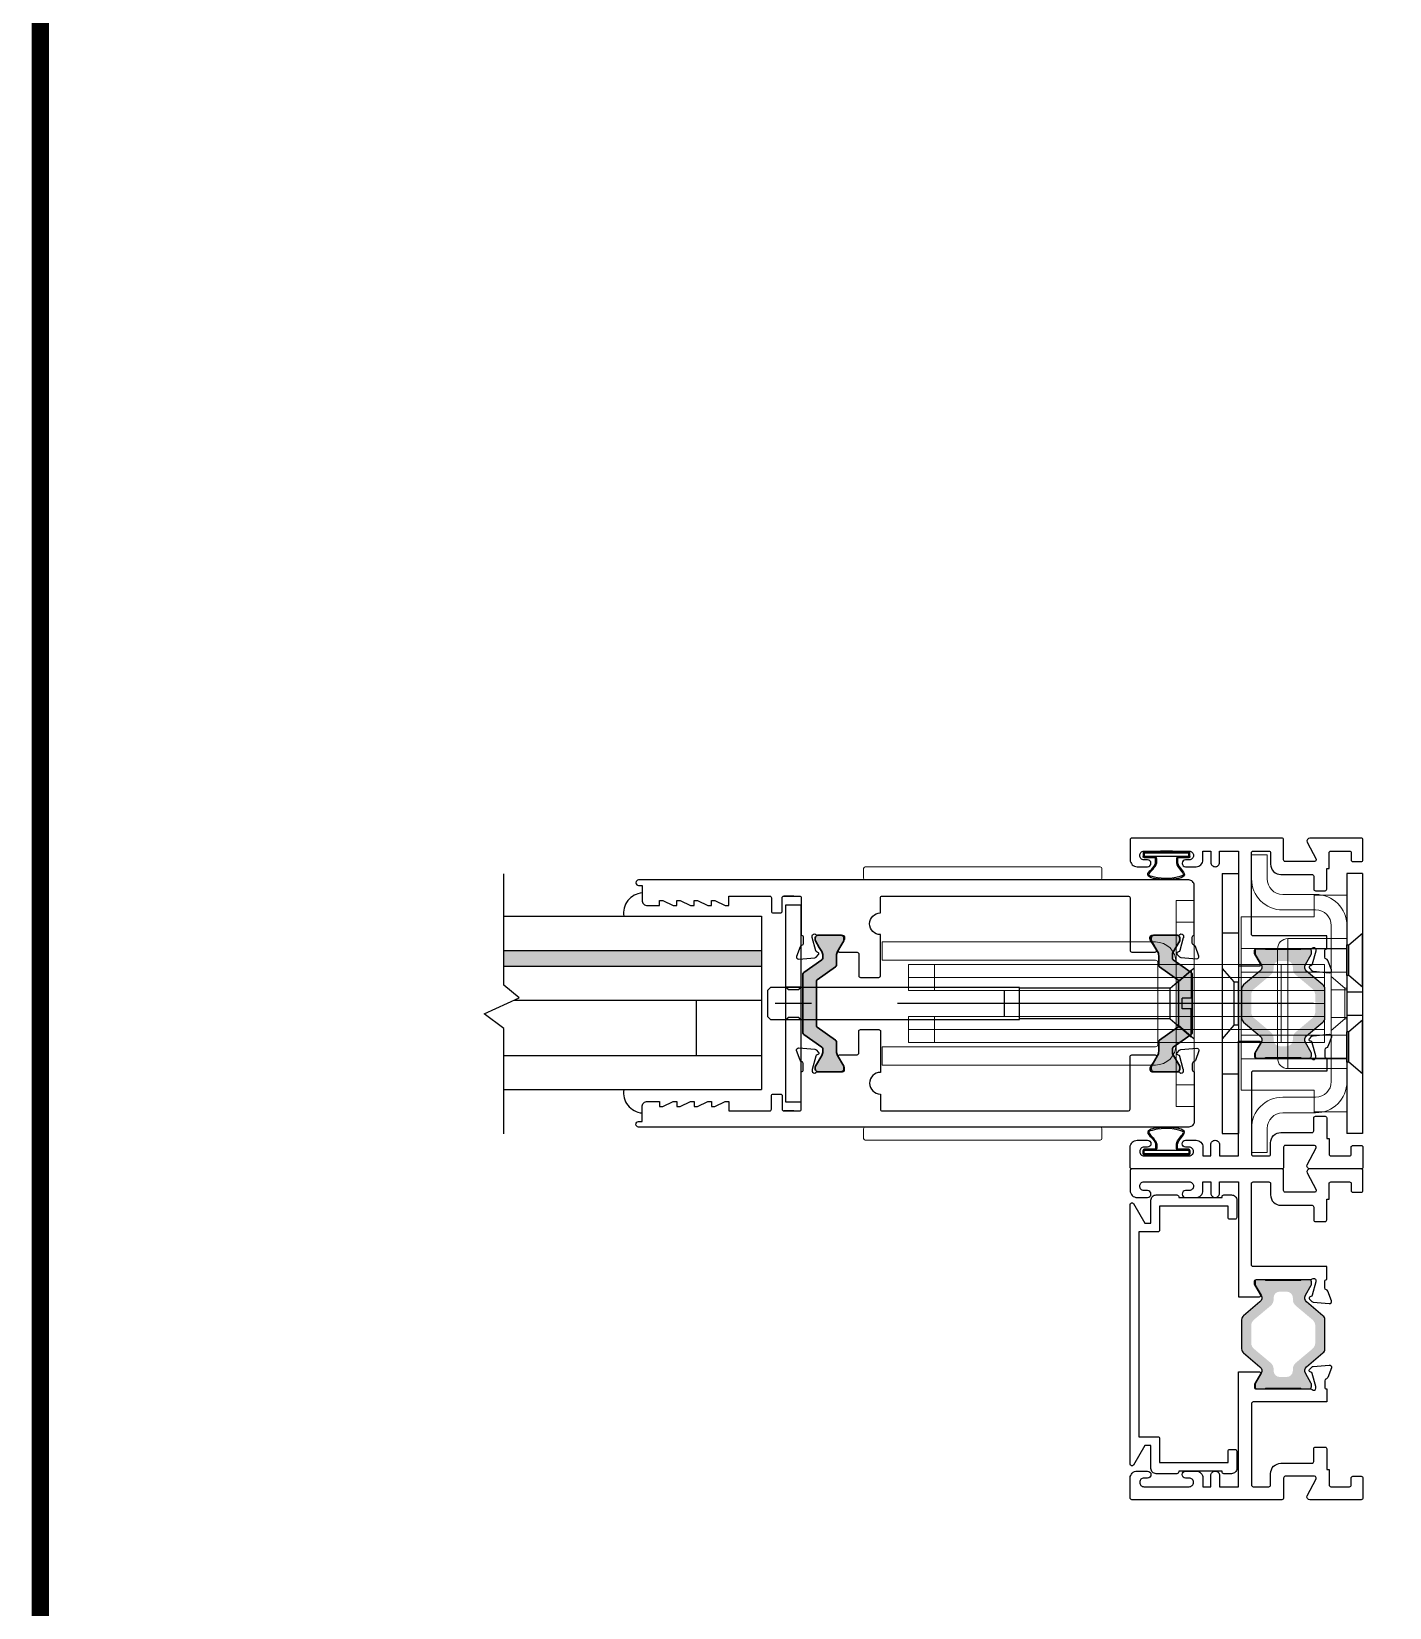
# Model space of a CAD drawing. Extents: x -10.3 to 43.3, y -15.2 to 27.6.
# Drawn here: x -10.29 to -2.46, y -7.01 to 2.08 of the extents above; entities that cross this region are included whole.
import ezdxf
from ezdxf.enums import TextEntityAlignment as Align

# ---------------------------------------------------------------- set-up
doc = ezdxf.new("R2010")
doc.units = 0
doc.header["$LTSCALE"] = 0.25
doc.header["$MEASUREMENT"] = 0
doc.layers.get('0').update_dxf_attribs({"linetype": 'CONTINUOUS'})
for name, color, linetype in [('BACKUP PLATE', 6, 'CONTINUOUS'), ('DIM', 7, 'CONTINUOUS'), ('ELEV_FRAME', 1, 'CONTINUOUS'), ('FRAME', 1, 'CONTINUOUS'), ('GLASS-VINYL', 7, 'CONTINUOUS'), ('SEAL', 7, 'CONTINUOUS'), ('STRIKE PLATE', 3, 'CONTINUOUS'), ('TITLE-BLOCK', 7, 'CONTINUOUS'), ('TRACK', 7, 'CONTINUOUS')]:
    doc.layers.add(name, color=color, linetype=linetype)
doc.styles.add('ROMANT', font='romant')
doc.styles.add('SIMPLEX-050', font='simplex.shx', dxfattribs={"height": 0.05})
doc.styles.add('SIMPLEX-094', font='simplex.shx', dxfattribs={"height": 0.094})

# ---------------------------------------------------------------- blocks, each defined once
blk = doc.blocks.new('A-SIZE_P_QS')
at = {"const_width": 0.025}
blk.add_lwpolyline([(7.751, 0.5), (7.751, 10.312), (0.313, 10.312), (0.313, 0), (5.501, 0), (5.501, 0.5)], close=True, dxfattribs=at)
for tag, p, style in [('DWG_NO', (6.3463, 10.0838), 'SIMPLEX-094'), ('DATE', (6.0774, 9.7038), 'SIMPLEX-094'), ('SCALE', (0.9876, 8.9392), 'ROMANT')]:
    blk.add_attdef(tag, p, '', height=0.094, dxfattribs=dict(style=style))
for tag, height, style, width, p, p2 in [('DWG_NO_F', 0.094, 'SIMPLEX-094', 1.745692, (6.3468, 10.0837), (7.683, 10.0837)), ('PRODUCT', 0.25, 'ROMANT', 1.349007, (3.038, 9.812), (5.463, 9.812)), ('PRODUCT', 0.16, 'SIMPLEX-050', 20.447274, (5.57, 0.1665), (7.751, 0.1665))]:
    blk.add_attdef(tag, text='', height=height, dxfattribs=dict(style=style, width=width)).set_placement(p, p2, align=Align.FIT)
blk = doc.blocks.new('3070CR-Archetype-Narrow-Latch_Lead-Stile')
h = blk.add_hatch(color=7)
h.dxf.hatch_style = 1
h.paths.add_polyline_path([(0.364, 0.1309, -0.244698), (0.3674, 0.1373), (0.4732, 0.2114, 0.244698), (0.4782, 0.2211), (0.4782, 0.2758, -0.131652), (0.4845, 0.2994), (0.4981, 0.3228), (0.5204, 0.3615, 0.131652), (0.5215, 0.3657), (0.5215, 0.378, 0.414214), (0.5058, 0.3937), (0.3719, 0.3937, 0.414214), (0.3562, 0.378), (0.3562, 0.3657, 0.131652), (0.3573, 0.3615), (0.3796, 0.3228), (0.3931, 0.2994, -0.131652), (0.3995, 0.2758), (0.3995, 0.2621, -0.244698), (0.3944, 0.2524), (0.2903, 0.1795, 0.244698), (0.2853, 0.1698), (0.2853, -0.1698, 0.244698), (0.2903, -0.1795), (0.3944, -0.2524, -0.103471), (0.3977, -0.2559, -0.13774), (0.3995, -0.2621), (0.3995, -0.2758, -0.131652), (0.3931, -0.2994), (0.3573, -0.3615, 0.131652), (0.3562, -0.3657), (0.3562, -0.378, 0.414214), (0.3719, -0.3937), (0.5058, -0.3937, 0.414214), (0.5215, -0.378), (0.5215, -0.3657, 0.137872), (0.5203, -0.3614), (0.5203, -0.3613), (0.4845, -0.2994, -0.131652), (0.4782, -0.2758), (0.4782, -0.2211, 0.244698), (0.4732, -0.2114), (0.3674, -0.1373, -0.244698), (0.364, -0.1309)])
h = blk.add_hatch(color=7)
h.dxf.hatch_style = 1
h.paths.add_polyline_path([(2.5303, 0.1698, 0.244698), (2.5252, 0.1795), (2.4211, 0.2524, -0.244698), (2.4161, 0.2621), (2.4161, 0.2758, -0.131652), (2.4224, 0.2994), (2.436, 0.3228), (2.4583, 0.3615, 0.131652), (2.4594, 0.3657), (2.4594, 0.378, 0.414214), (2.4437, 0.3937), (2.3098, 0.3937, 0.414214), (2.2941, 0.378), (2.2941, 0.3657, 0.131652), (2.2952, 0.3615), (2.3175, 0.3228), (2.331, 0.2994, -0.131652), (2.3374, 0.2758), (2.3374, 0.2211, 0.244698), (2.3424, 0.2114), (2.4482, 0.1373, -0.244698), (2.4515, 0.1309), (2.4515, -0.1309, -0.244698), (2.4482, -0.1373), (2.3424, -0.2114, 0.244698), (2.3374, -0.2211), (2.3374, -0.2758, -0.131652), (2.331, -0.2994), (2.2952, -0.3615, 0.131652), (2.2941, -0.3657), (2.2941, -0.378, 0.414214), (2.3098, -0.3937), (2.4437, -0.3937, 0.414214), (2.4594, -0.378), (2.4594, -0.3657, 0.131652), (2.4583, -0.3615), (2.4224, -0.2994, -0.131652), (2.4161, -0.2758), (2.4161, -0.2621, -0.13774), (2.4178, -0.2559, -0.103471), (2.4211, -0.2524), (2.5252, -0.1795, 0.244698), (2.5303, -0.1698)])
at = {"color": 7, "linetype": 'Continuous', "lineweight": 15}
for p, q in [((0.8059, 0.778), (0.8059, 0.723)), ((0.9309, 0.788), (0.8159, 0.788)), ((2.0559, 0.788), (0.9309, 0.788)), ((2.1709, 0.788), (2.0559, 0.788)), ((2.1809, 0.778), (2.1809, 0.723)), ((0.2734, 0.5937), (0.3784, 0.5937)), ((0.2734, 0.4688), (0.2734, 0.5937)), ((0.3784, 0.5937), (0.3784, 0.4688)), ((0.3784, 0.4688), (0.2734, 0.4688)), ((0.2734, -0.4688), (0.2734, 0.4688)), ((0.3784, -0.4688), (0.3784, 0.4688)), ((2.0734, 0.355), (0.4969, 0.355)), ((2.0734, 0.25), (2.0734, 0.355)), ((-0.4786, 0.225), (-0.4786, -0.225)), ((-0.4786, 0.225), (1.9214, 0.225)), ((-0.2291, -0.225), (-0.2291, 0.225)), ((0.4834, -0.2365), (0.4834, 0.2365)), ((0.4969, 0.25), (2.0734, 0.25)), ((2.0594, 0.25), (1.6594, 0.25)), ((1.7714, 0.225), (1.7714, 0.075)), ((1.9214, 0.225), (1.9214, 0.075)), ((1.9214, 0.15), (-0.4786, 0.15)), ((1.9214, 0.075), (-0.4786, 0.075)), ((1.3694, 0), (-0.4786, 0)), ((-0.4786, -0.075), (1.9214, -0.075)), ((1.7714, -0.075), (1.7714, -0.225)), ((1.9214, -0.075), (1.9214, -0.225)), ((-0.4786, -0.15), (1.9214, -0.15)), ((1.9214, -0.225), (-0.4786, -0.225)), ((2.0734, -0.25), (0.4969, -0.25)), ((2.0594, -0.25), (1.6594, -0.25)), ((2.0734, -0.25), (2.0734, -0.355)), ((0.4969, -0.355), (2.0734, -0.355)), ((0.2734, -0.4688), (0.3784, -0.4688)), ((0.2734, -0.5938), (0.2734, -0.4688)), ((0.3784, -0.4688), (0.3784, -0.5938)), ((0.3784, -0.5938), (0.2734, -0.5938)), ((0.8059, -0.778), (0.8059, -0.723)), ((2.1809, -0.778), (2.1809, -0.723)), ((0.9309, -0.788), (0.8159, -0.788)), ((2.0559, -0.788), (0.9309, -0.788)), ((2.1709, -0.788), (2.0559, -0.788))]:
    blk.add_line(p, q, dxfattribs=at)
at = {"ltscale": 0.5}
for p, q in [((0.366, 0.125), (0.2734, 0.2055)), ((2.5404, 0.095), (2.6304, 0.095)), ((2.5554, 0.08), (2.5404, 0.095)), ((2.6154, 0.08), (2.6304, 0.095)), ((2.6154, 0.08), (2.5554, 0.08)), ((2.5404, -0.095), (2.5554, -0.08)), ((2.5554, -0.08), (2.6154, -0.08)), ((2.6304, -0.095), (2.6154, -0.08)), ((0.2734, -0.2055), (0.366, -0.125)), ((2.5404, -0.095), (2.6304, -0.095))]:
    blk.add_line(p, q, dxfattribs=at)
for p, q in [((0.4124, 0.0887), (0.2909, 0.1925)), ((0.2909, 0.1925), (0.2909, 0.03)), ((0.2909, 0.03), (0.3439, 0.03)), ((0.3439, -0.03), (0.3439, 0.03)), ((0.4124, 0.0887), (1.2817, 0.0887)), ((0.4124, -0.0887), (0.4124, 0.0887)), ((1.3694, 0.075), (1.3694, -0.075)), ((-0.4141, 0), (0.2734, 0)), ((0.0189, 0), (1.9849, 0)), ((0.2909, -0.1925), (0.2909, -0.03)), ((0.2909, -0.03), (0.3439, -0.03)), ((0.4124, -0.0887), (0.2909, -0.1925)), ((0.4124, -0.0887), (1.2817, -0.0887))]:
    blk.add_line(p, q)
at = {"ltscale": 0.3}
blk.add_line((2.4804, 0), (2.6904, 0), dxfattribs=at)
at = {"color": 5}
for points in [[(2.5828, 0.6197), (2.6404, 0.6197), (2.5504, 0.6197, 0.414214), (2.5404, 0.6097), (2.5404, 0.3937, 0.414214), (2.5286, 0.3819), (2.5286, 0.3465, 0.359508), (2.5382, 0.3349, -0.263725), (2.547, 0.3273), (2.5672, 0.2718, -0.548619), (2.5551, 0.256), (2.462, 0.2641, -0.176327), (2.4547, 0.2675), (2.4403, 0.2818, -0.57735), (2.4439, 0.295), (2.4483, 0.2962, 0.267949), (2.4567, 0.3046), (2.477, 0.3804, 0.065543), (2.4774, 0.3834), (2.4774, 0.3898, 0.6885), (2.4568, 0.3976, -0.213422), (2.448, 0.3937), (2.302, 0.3937, 0.414214), (2.2902, 0.3819), (2.2902, 0.3732, 0.137872), (2.2919, 0.367), (2.3254, 0.3073, -0.585524), (2.3187, 0.2953), (2.2182, 0.2953, 0.414214), (2.2082, 0.2853), (2.2082, 0.1602, -0.414214), (2.1982, 0.1502), (2.0932, 0.1502, -0.414214), (2.0832, 0.1602), (2.0832, 0.3972, 1), (2.0832, 0.5222), (2.0832, 0.6097, 0.414214), (2.0732, 0.6197), (0.6534, 0.6197, 0.406968), (0.6434, 0.6093), (0.6434, 0.3069, -0.414214), (0.6334, 0.2969), (0.498, 0.2969, -0.585524), (0.4914, 0.3087), (0.5273, 0.3675, 0.137872), (0.529, 0.3735), (0.529, 0.3821, 0.414214), (0.5174, 0.3937), (0.365, 0.3937, -0.213422), (0.3563, 0.3976, 0.6885), (0.336, 0.3898), (0.336, 0.3812, 0.065543), (0.3364, 0.3782), (0.3557, 0.306, 0.267949), (0.364, 0.2978), (0.3684, 0.2966, -0.57735), (0.3718, 0.2836), (0.3577, 0.2696, -0.176327), (0.3505, 0.2662), (0.2589, 0.2582, -0.548619), (0.247, 0.2737), (0.247, 0.2738), (0.2669, 0.3284, -0.263725), (0.2756, 0.3358, 0.359508), (0.285, 0.3472), (0.285, 0.3821, 0.414214), (0.2734, 0.3937), (0.2734, 0.6815, -0.414214), (0.3046, 0.7127), (3.4784, 0.7127, -1), (3.4784, 0.6807), (3.4584, 0.6807), (3.4584, 0.5957, -0.414214), (3.4274, 0.5647), (3.3584, 0.5647), (3.3584, 0.5947), (3.3384, 0.5947), (3.2784, 0.5647), (3.2584, 0.5647), (3.2584, 0.5947), (3.2384, 0.5947), (3.1784, 0.5647), (3.1584, 0.5647), (3.1584, 0.5947), (3.1384, 0.5947), (3.0784, 0.5647), (3.0584, 0.5647), (3.0584, 0.5947), (3.0384, 0.5947), (2.9784, 0.5647), (2.9584, 0.5647), (2.9584, 0.6197), (2.7224, 0.6197, 0.414214), (2.7124, 0.6097), (2.7124, 0.5327, -0.414214), (2.7024, 0.5227), (2.6604, 0.5227, -0.414214), (2.6504, 0.5327), (2.6504, 0.6097, 0.414214), (2.6404, 0.6197)], [(2.5828, -0.6197), (2.6404, -0.6197), (2.5504, -0.6197, -0.414214), (2.5404, -0.6097), (2.5404, -0.3937, -0.414214), (2.5286, -0.3819), (2.5286, -0.3465, -0.359508), (2.5382, -0.3349, 0.263725), (2.547, -0.3273), (2.5672, -0.2718, 0.548619), (2.5551, -0.256), (2.462, -0.2641, 0.176327), (2.4547, -0.2675), (2.4403, -0.2818, 0.57735), (2.4439, -0.295), (2.4483, -0.2962, -0.267949), (2.4567, -0.3046), (2.477, -0.3804, -0.065543), (2.4774, -0.3834), (2.4774, -0.3898, -0.6885), (2.4568, -0.3976, 0.213422), (2.448, -0.3937), (2.302, -0.3937, -0.414214), (2.2902, -0.3819), (2.2902, -0.3732, -0.137872), (2.2919, -0.367), (2.3254, -0.3073, 0.585524), (2.3187, -0.2953), (2.2182, -0.2953, -0.414214), (2.2082, -0.2853), (2.2082, -0.1602, 0.414214), (2.1982, -0.1502), (2.0932, -0.1502, 0.414214), (2.0832, -0.1602), (2.0832, -0.3972, -1), (2.0832, -0.5222), (2.0832, -0.6097, -0.414214), (2.0732, -0.6197), (0.6534, -0.6197, -0.406968), (0.6434, -0.6093), (0.6434, -0.3069, 0.414214), (0.6334, -0.2969), (0.498, -0.2969, 0.585524), (0.4914, -0.3087), (0.5273, -0.3675, -0.137872), (0.529, -0.3735), (0.529, -0.3821, -0.414214), (0.5174, -0.3937), (0.365, -0.3937, 0.213422), (0.3563, -0.3976, -0.6885), (0.336, -0.3898), (0.336, -0.3812, -0.065543), (0.3364, -0.3782), (0.3557, -0.306, -0.267949), (0.364, -0.2978), (0.3684, -0.2966, 0.57735), (0.3718, -0.2836), (0.3577, -0.2696, 0.176327), (0.3505, -0.2662), (0.2589, -0.2582, 0.548619), (0.247, -0.2737), (0.247, -0.2738), (0.2669, -0.3284, 0.263725), (0.2756, -0.3358, -0.359508), (0.285, -0.3472), (0.285, -0.3821, -0.414214), (0.2734, -0.3937), (0.2734, -0.6815, 0.414214), (0.3046, -0.7127), (3.4784, -0.7127, 1), (3.4784, -0.6807), (3.4584, -0.6807), (3.4584, -0.5957, 0.414214), (3.4274, -0.5647), (3.3584, -0.5647), (3.3584, -0.5947), (3.3384, -0.5947), (3.2784, -0.5647), (3.2584, -0.5647), (3.2584, -0.5947), (3.2384, -0.5947), (3.1784, -0.5647), (3.1584, -0.5647), (3.1584, -0.5947), (3.1384, -0.5947), (3.0784, -0.5647), (3.0584, -0.5647), (3.0584, -0.5947), (3.0384, -0.5947), (2.9784, -0.5647), (2.9584, -0.5647), (2.9584, -0.6197), (2.7224, -0.6197, -0.414214), (2.7124, -0.6097), (2.7124, -0.5327, 0.414214), (2.7024, -0.5227), (2.6604, -0.5227, 0.414214), (2.6504, -0.5327), (2.6504, -0.6097, -0.414214), (2.6404, -0.6197)]]:
    blk.add_lwpolyline(points, format="xyb", dxfattribs=at)
for points in [[(2.5404, 0.568), (2.6304, 0.568), (2.6304, -0.568), (2.5404, -0.568)], [(2.7172, -0.093), (1.2817, -0.093), (1.2817, 0.0931), (2.7172, 0.0931), (2.7351, 0.0752), (2.7351, -0.0752)]]:
    blk.add_lwpolyline(points, close=True)
at = {"color": 7, "lineweight": 30}
for points in [[(0.364, 0.1309), (0.364, -0.1309, 0.244698), (0.3674, -0.1373), (0.4732, -0.2114, -0.244698), (0.4782, -0.2211), (0.4782, -0.2758, 0.131652), (0.4845, -0.2994), (0.5204, -0.3615, -0.131652), (0.5215, -0.3657), (0.5215, -0.378, -0.414214), (0.5058, -0.3937), (0.3719, -0.3937, -0.414214), (0.3562, -0.378), (0.3562, -0.3657, -0.131652), (0.3573, -0.3615), (0.3931, -0.2994, 0.131652), (0.3995, -0.2758), (0.3995, -0.2621, 0.13774), (0.3977, -0.2559, 0.103471), (0.3944, -0.2524), (0.2903, -0.1795, -0.244698), (0.2853, -0.1698), (0.2853, 0.1698, -0.244698), (0.2903, 0.1795), (0.3944, 0.2524, 0.244698), (0.3995, 0.2621), (0.3995, 0.2758, 0.131652), (0.3931, 0.2994), (0.3796, 0.3228), (0.3573, 0.3615, -0.131652), (0.3562, 0.3657), (0.3562, 0.378, -0.414214), (0.3719, 0.3937), (0.5058, 0.3937, -0.414214), (0.5215, 0.378), (0.5215, 0.3657, -0.131652), (0.5204, 0.3615), (0.4981, 0.3228), (0.4845, 0.2994, 0.131652), (0.4782, 0.2758), (0.4782, 0.2211, -0.244698), (0.4732, 0.2114), (0.3674, 0.1373, 0.244698)], [(2.4515, 0.1309), (2.4515, -0.1309, -0.244698), (2.4482, -0.1373), (2.3424, -0.2114, 0.244698), (2.3374, -0.2211), (2.3374, -0.2758, -0.131652), (2.331, -0.2994), (2.2952, -0.3615, 0.131652), (2.2941, -0.3657), (2.2941, -0.378, 0.414214), (2.3098, -0.3937), (2.4437, -0.3937, 0.414214), (2.4594, -0.378), (2.4594, -0.3657, 0.131652), (2.4583, -0.3615), (2.4224, -0.2994, -0.131652), (2.4161, -0.2758), (2.4161, -0.2621, -0.13774), (2.4178, -0.2559, -0.103471), (2.4211, -0.2524), (2.5252, -0.1795, 0.244698), (2.5303, -0.1698), (2.5303, 0.1698, 0.244698), (2.5252, 0.1795), (2.4211, 0.2524, -0.244698), (2.4161, 0.2621), (2.4161, 0.2758, -0.131652), (2.4224, 0.2994), (2.436, 0.3228), (2.4583, 0.3615, 0.131652), (2.4594, 0.3657), (2.4594, 0.378, 0.414214), (2.4437, 0.3937), (2.3098, 0.3937, 0.414214), (2.2941, 0.378), (2.2941, 0.3657, 0.131652), (2.2952, 0.3615), (2.3175, 0.3228), (2.331, 0.2994, -0.131652), (2.3374, 0.2758), (2.3374, 0.2211, 0.244698), (2.3424, 0.2114), (2.4482, 0.1373, -0.244698)]]:
    blk.add_lwpolyline(points, format="xyb", close=True, dxfattribs=at)
at = {"color": 7, "linetype": 'Continuous', "lineweight": 15}
for centre, radius, start, end in [((0.8159, 0.778), 0.01, 90, 180), ((2.1709, 0.778), 0.01, 0, 90), ((0.8159, 0.723), 0.01, 180, 270), ((2.1709, 0.723), 0.01, 270, 0), ((0.4969, 0.2365), 0.1185, 90, 180), ((0.4969, 0.2365), 0.0135, 90, 180), ((0.4969, -0.2365), 0.1185, 180, 270), ((0.4969, -0.2365), 0.0135, 180, 270), ((0.8159, -0.723), 0.01, 90, 180), ((2.1709, -0.723), 0.01, 0, 90), ((0.8159, -0.778), 0.01, 180, 270), ((2.1709, -0.778), 0.01, 270, 0)]:
    blk.add_arc(centre, radius, start, end, dxfattribs=at)
blk = doc.blocks.new('DFADFFADF DFD')
at = {"layer": 'BACKUP PLATE'}
for p, q in [((155.2193, 38.5011), (155.3093, 38.5011)), ((155.2193, 38.5011), (155.2193, 37.0011)), ((155.3093, 38.5011), (155.3093, 37.0011)), ((155.297, 38.0896), (155.2193, 38.1571)), ((155.2193, 37.8451), (155.2193, 38.1567)), ((155.3093, 38.0896), (155.297, 38.0896)), ((155.297, 37.9126), (155.297, 38.0892)), ((155.3093, 37.9126), (155.3093, 38.0892)), ((155.2193, 37.8451), (155.297, 37.9126)), ((155.297, 37.9126), (155.3093, 37.9126)), ((155.3093, 37.8191), (155.2193, 37.8191)), ((155.3093, 37.8191), (155.2193, 37.8191)), ((155.2193, 37.8191), (155.2193, 37.6834)), ((155.2193, 37.8191), (155.2193, 37.6834)), ((155.3093, 37.8191), (155.3093, 37.6834)), ((155.3093, 37.8191), (155.3093, 37.6834)), ((155.2193, 37.6831), (155.3093, 37.6831)), ((155.2193, 37.6831), (155.3093, 37.6831)), ((155.297, 37.5896), (155.2193, 37.6571)), ((155.2193, 37.3451), (155.2193, 37.6567)), ((155.3093, 37.5896), (155.297, 37.5896)), ((155.297, 37.4126), (155.297, 37.5892)), ((155.3093, 37.4126), (155.3093, 37.5892)), ((155.2193, 37.3451), (155.297, 37.4126)), ((155.297, 37.4126), (155.3093, 37.4126)), ((155.2193, 37.0011), (155.3093, 37.0011))]:
    blk.add_line(p, q, dxfattribs=at)
blk = doc.blocks.new('FDFDF')
at = {"color": 7, "linetype": 'Continuous', "lineweight": 15}
for p, q in [((156.2104, 38.3761), (156.3984, 38.3761)), ((156.2104, 38.3761), (156.2104, 37.1261)), ((156.2104, 38.1261), (156.2104, 38.3761)), ((156.3984, 38.3761), (156.3984, 38.2511)), ((156.3984, 38.2511), (156.8204, 38.2511)), ((156.8204, 38.2511), (156.8204, 37.2511)), ((156.5504, 38.1261), (156.2104, 38.1261)), ((156.2104, 38.1261), (156.2104, 38.0661)), ((156.5504, 38.0661), (156.5504, 38.1261)), ((156.8204, 38.0691), (156.2104, 38.0691)), ((156.2104, 37.9331), (156.2104, 38.069)), ((156.2104, 37.4361), (156.2104, 38.0661)), ((156.2104, 38.0661), (156.5504, 38.0661)), ((156.5504, 38.0661), (156.5504, 37.4361)), ((156.6104, 38.0661), (156.5504, 38.0661)), ((156.6104, 38.0661), (156.6104, 37.4361)), ((156.8204, 37.9331), (156.8204, 38.069)), ((156.2104, 37.9331), (156.8204, 37.9331)), ((156.8204, 37.5691), (156.2104, 37.5691)), ((156.2104, 37.4331), (156.2104, 37.569)), ((156.8204, 37.4331), (156.8204, 37.569)), ((156.2104, 37.4361), (156.2104, 37.3761)), ((156.5504, 37.4361), (156.2104, 37.4361)), ((156.2104, 37.4331), (156.8204, 37.4331)), ((156.5504, 37.3761), (156.2104, 37.3761)), ((156.2104, 37.1261), (156.2104, 37.3761)), ((156.5504, 37.3761), (156.5504, 37.4361)), ((156.6104, 37.4361), (156.5504, 37.4361)), ((156.3984, 37.2511), (156.8204, 37.2511)), ((156.3984, 37.1261), (156.3984, 37.2511)), ((156.3984, 37.1261), (156.2104, 37.1261))]:
    blk.add_line(p, q, dxfattribs=at)
for centre, start, end in [((156.5504, 38.0661), 0, 90), ((156.5504, 38.0661), 0, 90), ((156.5504, 37.4361), 270, 0), ((156.5504, 37.4361), 270, 0)]:
    blk.add_arc(centre, 0.06, start, end, dxfattribs=at)
blk = doc.blocks.new('FDF')
at = {"color": 7, "linetype": 'Continuous', "lineweight": 15}
for p, q in [((158.3528, 38.6101), (158.2628, 38.6101)), ((158.2628, 38.6101), (158.2628, 38.4711)), ((158.3528, 38.4711), (158.3528, 38.6101)), ((157.9908, 38.3811), (157.9828, 38.3811)), ((158.1728, 38.3811), (157.9828, 38.3811)), ((157.9908, 38.3811), (157.9908, 38.2911)), ((157.9908, 38.2911), (157.9828, 38.2911)), ((157.9828, 38.2911), (158.1728, 38.2911)), ((157.8028, 38.2011), (157.8028, 37.3011)), ((157.8928, 38.2011), (157.8928, 37.3011)), ((157.8928, 37.9071), (157.8152, 37.8396)), ((157.8928, 37.9071), (157.8152, 37.8396)), ((157.8928, 37.9071), (157.8928, 37.596)), ((157.8928, 37.9071), (157.8928, 37.596)), ((157.8152, 37.8396), (157.8028, 37.8396)), ((157.8152, 37.8396), (157.8028, 37.8396)), ((157.8028, 37.8396), (157.8028, 37.6636)), ((157.8028, 37.8396), (157.8028, 37.6636)), ((157.8928, 37.8306), (157.8028, 37.8306)), ((157.8928, 37.8306), (157.8028, 37.8306)), ((157.8028, 37.6716), (157.8028, 37.8306)), ((157.8028, 37.6716), (157.8028, 37.8306)), ((157.8152, 37.8396), (157.8152, 37.6636)), ((157.8152, 37.8396), (157.8152, 37.6636)), ((157.8928, 37.6716), (157.8928, 37.8306)), ((157.8928, 37.6716), (157.8928, 37.8306)), ((157.8028, 37.6716), (157.8928, 37.6716)), ((157.8028, 37.6716), (157.8928, 37.6716)), ((157.8028, 37.6626), (157.8152, 37.6626)), ((157.8028, 37.6626), (157.8152, 37.6626)), ((157.8152, 37.6626), (157.8928, 37.5951)), ((157.8152, 37.6626), (157.8928, 37.5951)), ((157.9828, 37.2111), (157.9908, 37.2111)), ((158.1728, 37.2111), (157.9828, 37.2111)), ((157.9908, 37.2111), (157.9908, 37.1211)), ((157.9908, 37.1211), (157.9828, 37.1211)), ((157.9828, 37.1211), (158.1728, 37.1211)), ((158.2628, 37.0311), (158.2628, 36.8921)), ((158.3528, 36.8921), (158.3528, 37.0311)), ((158.2628, 36.8921), (158.3528, 36.8921))]:
    blk.add_line(p, q, dxfattribs=at)
for centre, radius, start, end in [((158.1728, 38.4711), 0.09, 270, 0), ((158.1728, 38.4711), 0.09, 270, 0), ((158.1728, 38.4711), 0.18, 270, 0), ((158.1728, 38.4711), 0.18, 270, 0), ((157.9828, 38.2011), 0.18, 90, 180), ((157.9828, 38.2011), 0.18, 90, 180), ((157.9828, 38.2011), 0.18, 90, 180), ((157.9828, 38.2011), 0.18, 90, 180), ((157.9828, 38.2011), 0.09, 90, 180), ((157.9828, 38.2011), 0.09, 90, 180), ((157.9828, 38.2011), 0.09, 90, 180), ((157.9828, 38.2011), 0.09, 90, 180), ((157.9828, 37.3011), 0.18, 180, 270), ((157.9828, 37.3011), 0.18, 180, 270), ((157.9828, 37.3011), 0.18, 180, 270), ((157.9828, 37.3011), 0.18, 180, 270), ((157.9828, 37.3011), 0.09, 180, 270), ((157.9828, 37.3011), 0.09, 180, 270), ((157.9828, 37.3011), 0.09, 180, 270), ((157.9828, 37.3011), 0.09, 180, 270), ((158.1728, 37.0311), 0.18, 0, 90), ((158.1728, 37.0311), 0.18, 0, 90), ((158.1728, 37.0311), 0.09, 0, 90), ((158.1728, 37.0311), 0.09, 0, 90)]:
    blk.add_arc(centre, radius, start, end, dxfattribs=at)
blk = doc.blocks.new('ERE')
at = {"layer": 'STRIKE PLATE'}
for p, q in [((162.9447, 38.5011), (162.9447, 37.0011)), ((163.0387, 38.5011), (162.9447, 38.5011)), ((163.0387, 38.5011), (163.0387, 37.0011)), ((162.9447, 38.1573), (162.9447, 37.3448)), ((162.9447, 38.1573), (163.0387, 38.1573)), ((163.0387, 37.9541), (162.9709, 37.8761)), ((163.0387, 37.9541), (162.9709, 37.8761)), ((162.9709, 37.8761), (162.9447, 37.8761)), ((162.9709, 37.8761), (162.9447, 37.8761)), ((162.9447, 37.6264), (162.9447, 37.8758)), ((162.9447, 37.6264), (162.9447, 37.8758)), ((162.9709, 37.8758), (162.9709, 37.6264)), ((162.9709, 37.8758), (162.9709, 37.6264)), ((162.9447, 37.6261), (162.9709, 37.6261)), ((162.9447, 37.6261), (162.9709, 37.6261)), ((162.9709, 37.6261), (163.0387, 37.5481)), ((162.9709, 37.6261), (163.0387, 37.5481)), ((162.9447, 37.3448), (163.0387, 37.3448)), ((163.0387, 37.0011), (162.9447, 37.0011))]:
    blk.add_line(p, q, dxfattribs=at)
blk = doc.blocks.new('3711-JAMB')
h = blk.add_hatch(color=7)
h.dxf.hatch_style = 1
edge = h.paths.add_edge_path(flags=16)
edge.add_arc((-0.9757, -0.753), 0.0472, -50.00025, 0, ccw=False)
edge.add_line((-0.9453, -0.7892), (-1.0411, -0.8696))
edge.add_arc((-1.0107, -0.9057), 0.0472, 129.99975, 180)
edge.add_line((-1.058, -0.9057), (-1.058, -1.0023))
edge.add_arc((-1.0107, -1.0023), 0.0472, 180, 230.00025)
edge.add_line((-1.0411, -1.0384), (-0.9453, -1.1188))
edge.add_arc((-0.9757, -1.155), 0.0472, 0, 50.00025, ccw=False)
edge.add_line((-0.9284, -1.155), (-0.9284, -1.1651))
edge.add_arc((-0.8929, -1.1646), 0.0355, 180.79845, 270)
edge.add_line((-0.8929, -1.2001), (-0.853, -1.2001))
edge.add_arc((-0.853, -1.1646), 0.0355, 270, 359.20155)
edge.add_line((-0.8175, -1.1651), (-0.8175, -1.155))
edge.add_arc((-0.7703, -1.155), 0.0472, 129.99975, 180, ccw=False)
edge.add_line((-0.8007, -1.1188), (-0.7049, -1.0384))
edge.add_arc((-0.7352, -1.0023), 0.0472, 309.99975, 360)
edge.add_line((-0.688, -1.0023), (-0.688, -0.9057))
edge.add_arc((-0.7352, -0.9057), 0.0472, 360, 410.00025)
edge.add_line((-0.7049, -0.8696), (-0.8007, -0.7892))
edge.add_arc((-0.7703, -0.753), 0.0472, 180, 230.00025, ccw=False)
edge.add_line((-0.8175, -0.753), (-0.8175, -0.7429))
edge.add_arc((-0.853, -0.7434), 0.0355, 0.79846, 90)
edge.add_line((-0.853, -0.7079), (-0.8929, -0.7079))
edge.add_arc((-0.8929, -0.7434), 0.0355, 90, 179.20155)
edge.add_line((-0.9284, -0.7429), (-0.9284, -0.753))
edge = h.paths.add_edge_path()
edge.add_arc((-0.719, -0.744), 0.0302, 149.99987, 229.99985)
edge.add_line((-0.7384, -0.7672), (-0.6437, -0.8467))
edge.add_arc((-0.6631, -0.8698), 0.0302, 0, 49.99985, ccw=False)
edge.add_line((-0.6329, -0.8698), (-0.6329, -1.0382))
edge.add_arc((-0.6631, -1.0382), 0.0302, 310.00015, 360, ccw=False)
edge.add_line((-0.6437, -1.0613), (-0.7384, -1.1408))
edge.add_arc((-0.719, -1.164), 0.0302, 130.00015, 210.00013)
edge.add_line((-0.7452, -1.1791), (-0.7118, -1.2369))
edge.add_arc((-0.7221, -1.2428), 0.0119, 0, 30.00013, ccw=False)
edge.add_line((-0.7102, -1.2428), (-0.7102, -1.2571))
edge.add_arc((-0.7221, -1.2571), 0.0119, -89.93104, 0.06896, ccw=False)
edge.add_line((-0.7221, -1.269), (-0.7651, -1.269))
edge.add_arc((-0.7651, -1.259), 0.00991, 216.8699, 270, ccw=False)
edge.add_line((-0.773, -1.265), (-0.9729, -1.265))
edge.add_arc((-0.9809, -1.259), 0.00991, 270, 323.1301, ccw=False)
edge.add_line((-0.9809, -1.269), (-1.0239, -1.269))
edge.add_arc((-1.0239, -1.2571), 0.0119, 180, 270, ccw=False)
edge.add_line((-1.0358, -1.2571), (-1.0358, -1.2428))
edge.add_arc((-1.0239, -1.2428), 0.0119, 149.99987, 180, ccw=False)
edge.add_line((-1.0342, -1.2369), (-1.0008, -1.1791))
edge.add_arc((-1.027, -1.164), 0.0302, 329.99987, 409.99985)
edge.add_line((-1.0075, -1.1408), (-1.1023, -1.0613))
edge.add_arc((-1.0829, -1.0382), 0.0302, 180, 229.99985, ccw=False)
edge.add_line((-1.1131, -1.0382), (-1.1131, -0.8698))
edge.add_arc((-1.0829, -0.8698), 0.0302, 130.00015, 180, ccw=False)
edge.add_line((-1.1023, -0.8467), (-1.0075, -0.7672))
edge.add_arc((-1.027, -0.744), 0.0302, 310.00015, 390.00013)
edge.add_line((-1.0008, -0.7289), (-1.0342, -0.6711))
edge.add_arc((-1.0239, -0.6652), 0.0119, 180, 210.00013, ccw=False)
edge.add_line((-1.0358, -0.6652), (-1.0358, -0.6509))
edge.add_arc((-1.0239, -0.6509), 0.0119, 90, 180, ccw=False)
edge.add_line((-1.0239, -0.639), (-0.9809, -0.639))
edge.add_arc((-0.9809, -0.649), 0.00991, 36.8699, 90, ccw=False)
edge.add_line((-0.9729, -0.643), (-0.773, -0.643))
edge.add_arc((-0.7651, -0.649), 0.00991, 90, 143.1301, ccw=False)
edge.add_line((-0.7651, -0.639), (-0.7221, -0.639))
edge.add_arc((-0.7221, -0.6509), 0.0119, -0.06896, 89.93104, ccw=False)
edge.add_line((-0.7102, -0.6509), (-0.7102, -0.6652))
edge.add_arc((-0.7221, -0.6652), 0.0119, -30.00013, 0, ccw=False)
edge.add_line((-0.7118, -0.6711), (-0.7452, -0.7289))
for points in [[(-1.0373, -0.21), (-1.039, -0.21, 0.414214), (-1.049, -0.22), (-1.049, -0.2939, -0.414214), (-1.059, -0.3039), (-1.114, -0.3039, -0.414214), (-1.124, -0.2939), (-1.124, -0.175), (-1.138, -0.175), (-1.138, -0.085, 0.414214), (-1.148, -0.075), (-1.255, -0.075, 0.414214), (-1.265, -0.085), (-1.265, -0.125, -0.414214), (-1.275, -0.135), (-1.323, -0.135, -0.414214), (-1.333, -0.125), (-1.333, -0.01, -0.414214), (-1.323, 0), (-1.026, 0, -0.546624), (-1.0115, -0.0227), (-1.0625, -0.1208, 0.546624), (-1.0534, -0.135), (-0.885, -0.135, 0.414214), (-0.875, -0.125), (-0.875, -0.01, -0.414214), (-0.865, 0), (0, 0, -0.414214), (0.01, -0.01), (0.01, -0.125, -0.414214), (-0.03, -0.165), (-0.09, -0.165, -0.414214), (-0.11, -0.145, -0.414214), (-0.09, -0.125), (-0.0695, -0.125, 0.414214), (-0.045, -0.1005), (-0.045, -0.0995, 0.414214), (-0.0695, -0.075), (-0.3305, -0.075, 0.414214), (-0.355, -0.0995), (-0.355, -0.1005, 0.414214), (-0.3305, -0.125), (-0.31, -0.125, -0.414214), (-0.29, -0.145), (-0.29, -0.1455, -0.414214), (-0.3095, -0.165), (-0.37, -0.165, -0.414214), (-0.41, -0.125), (-0.41, -0.075), (-0.455, -0.075), (-0.455, -0.14, -0.414214), (-0.48, -0.165), (-0.4805, -0.165, -0.414214), (-0.505, -0.1405), (-0.505, -0.075), (-0.615, -0.075), (-0.615, -0.7372), (-0.7358, -0.7372, -0.585524), (-0.7425, -0.7252), (-0.708, -0.6655, 0.137872), (-0.7063, -0.6593), (-0.7063, -0.6506, 0.414214), (-0.7181, -0.6388), (-1.0316, -0.6388, -0.213422), (-1.0404, -0.6349, 0.6885), (-1.061, -0.6427), (-1.061, -0.649, 0.065543), (-1.0606, -0.6521), (-1.0403, -0.7279, 0.267949), (-1.032, -0.7363), (-1.0275, -0.7375, -0.57735), (-1.024, -0.7506), (-1.0383, -0.765, -0.176327), (-1.0456, -0.7684), (-1.1387, -0.7765, -0.548619), (-1.1509, -0.7607), (-1.1307, -0.7052, -0.263725), (-1.1218, -0.6976, 0.359508), (-1.1122, -0.686), (-1.1122, -0.6506, 0.414214), (-1.124, -0.6388), (-1.124, -0.5638), (-0.7, -0.5638, 0.414214), (-0.69, -0.5538), (-0.69, -0.085, 0.414214), (-0.7, -0.075), (-0.79, -0.075, 0.414214), (-0.8, -0.085), (-0.8, -0.15, -0.414214), (-0.86, -0.21), (-1.039, -0.21)], [(-1.0373, -1.698), (-1.039, -1.698, -0.414214), (-1.049, -1.688), (-1.049, -1.6141, 0.414214), (-1.059, -1.6041), (-1.114, -1.6041, 0.414214), (-1.124, -1.6141), (-1.124, -1.733), (-1.138, -1.733), (-1.138, -1.823, -0.414214), (-1.148, -1.833), (-1.255, -1.833, -0.414214), (-1.265, -1.823), (-1.265, -1.783, 0.414214), (-1.275, -1.773), (-1.323, -1.773, 0.414214), (-1.333, -1.783), (-1.333, -1.898, 0.414214), (-1.323, -1.908), (-1.026, -1.908, 0.546624), (-1.0115, -1.8853), (-1.0625, -1.7872, -0.546624), (-1.0534, -1.773), (-0.885, -1.773, -0.414214), (-0.875, -1.783), (-0.875, -1.898, 0.414214), (-0.865, -1.908), (0, -1.908, 0.414214), (0.01, -1.898), (0.01, -1.783, 0.414214), (-0.03, -1.743), (-0.09, -1.743, 0.414214), (-0.11, -1.763, 0.414214), (-0.09, -1.783), (-0.0695, -1.783, -0.414214), (-0.045, -1.8075), (-0.045, -1.8085, -0.414214), (-0.0695, -1.833), (-0.3305, -1.833, -0.414214), (-0.355, -1.8085), (-0.355, -1.8075, -0.414214), (-0.3305, -1.783), (-0.31, -1.783, 0.414214), (-0.29, -1.763), (-0.29, -1.7625, 0.414214), (-0.3095, -1.743), (-0.37, -1.743, 0.414214), (-0.41, -1.783), (-0.41, -1.833), (-0.455, -1.833), (-0.455, -1.768, 0.414214), (-0.48, -1.743), (-0.4805, -1.743, 0.414214), (-0.505, -1.7675), (-0.505, -1.833), (-0.615, -1.833), (-0.615, -1.1708), (-0.7358, -1.1708, 0.585524), (-0.7425, -1.1828), (-0.708, -1.2425, -0.137872), (-0.7063, -1.2487), (-0.7063, -1.2574, -0.414214), (-0.7181, -1.2692), (-1.0316, -1.2692, 0.213422), (-1.0404, -1.2731, -0.6885), (-1.061, -1.2653), (-1.061, -1.259, -0.065543), (-1.0606, -1.2559), (-1.0403, -1.1801, -0.267949), (-1.032, -1.1717), (-1.0275, -1.1705, 0.57735), (-1.024, -1.1574), (-1.0383, -1.143, 0.176327), (-1.0456, -1.1396), (-1.1387, -1.1315, 0.548619), (-1.1509, -1.1473), (-1.1307, -1.2028, 0.263725), (-1.1218, -1.2104, -0.359508), (-1.1122, -1.222), (-1.1122, -1.2574, -0.414214), (-1.124, -1.2692), (-1.124, -1.3442), (-0.7, -1.3442, -0.414214), (-0.69, -1.3542), (-0.69, -1.823, -0.414214), (-0.7, -1.833), (-0.79, -1.833, -0.414214), (-0.8, -1.823), (-0.8, -1.758, 0.414214), (-0.86, -1.698), (-1.039, -1.698)]]:
    blk.add_lwpolyline(points, format="xyb")
at = {"color": 7}
blk.add_lwpolyline([(-0.7452, -0.7289, 0.36397), (-0.7384, -0.7672), (-0.6437, -0.8467, -0.221694), (-0.6329, -0.8698), (-0.6329, -1.0382, -0.221694), (-0.6437, -1.0613), (-0.7384, -1.1408, 0.36397), (-0.7452, -1.1791), (-0.7118, -1.2369, -0.131653), (-0.7102, -1.2428), (-0.7102, -1.2571, -0.414214), (-0.7221, -1.269), (-0.7651, -1.269, -0.236068), (-0.773, -1.265), (-0.9729, -1.265, -0.236068), (-0.9809, -1.269), (-1.0239, -1.269, -0.414214), (-1.0358, -1.2571), (-1.0358, -1.2428, -0.131653), (-1.0342, -1.2369), (-1.0008, -1.1791, 0.36397), (-1.0075, -1.1408), (-1.1023, -1.0613, -0.221694), (-1.1131, -1.0382), (-1.1131, -0.8698, -0.221694), (-1.1023, -0.8467), (-1.0075, -0.7672, 0.36397), (-1.0008, -0.7289), (-1.0342, -0.6711, -0.131653), (-1.0358, -0.6652), (-1.0358, -0.6509, -0.414214), (-1.0239, -0.639), (-0.9809, -0.639, -0.236068), (-0.9729, -0.643), (-0.773, -0.643, -0.236068), (-0.7651, -0.639), (-0.7221, -0.639, -0.414214), (-0.7102, -0.6509), (-0.7102, -0.6652, -0.131653), (-0.7118, -0.6711)], format="xyb", close=True, dxfattribs=at)
blk = doc.blocks.new('JAMB-STRIKE-PLATE')
at = {"layer": 'DIM'}
for name, p in [('FDF', (-159.0428, -38.7056)), ('DFADFFADF DFD', (-156.5493, -38.7057)), ('ERE', (-163.5597, -38.7056)), ('FDFDF', (-157.4504, -38.7056))]:
    blk.add_blockref(name, p, dxfattribs=at)
at = {"layer": 'ELEV_FRAME'}
blk.add_blockref('3711-JAMB', (0, 0), dxfattribs=at)
blk = doc.blocks.new('3710 Jamb Filler')
blk.add_lwpolyline([(-0.12, 0.774, 0.414214), (-0.15, 0.804), (-0.27, 0.804, 0.414214), (-0.28, 0.794), (-0.28, 0.789), (-0.53, 0.789), (-0.53, 0.794, 0.414214), (-0.54, 0.804), (-0.585, 0.804, 0.414214), (-0.615, 0.774), (-0.615, 0.674, 0.414214), (-0.605, 0.664), (-0.575, 0.664, 0.414214), (-0.565, 0.674), (-0.565, 0.739), (-0.17, 0.739), (-0.17, 0.601, 0.414214), (-0.16, 0.591), (-0.05, 0.591), (-0.05, -0.591), (-0.16, -0.591, 0.414214), (-0.17, -0.601), (-0.17, -0.739), (-0.565, -0.739), (-0.565, -0.674, 0.414214), (-0.575, -0.664), (-0.605, -0.664, 0.414214), (-0.615, -0.674), (-0.615, -0.774, 0.414214), (-0.585, -0.804), (-0.54, -0.804, 0.414214), (-0.53, -0.794), (-0.53, -0.789), (-0.28, -0.789), (-0.28, -0.794, 0.414214), (-0.27, -0.804), (-0.15, -0.804, 0.414214), (-0.12, -0.774), (-0.12, -0.641), (-0.0839, -0.641), (-0.0187, -0.754, 0.767327), (0, -0.749), (0, 0.749, 0.767327), (-0.0187, 0.754), (-0.0839, 0.641), (-0.12, 0.641)], format="xyb", close=True)
blk = doc.blocks.new('*U43')
for points in [[(-0.135, 0.031), (-0.135, 0.013, 0.414214), (-0.128, 0.006), (0.035, 0.006)], [(-0.129, 0.0285), (-0.129, 0.0155, 0.414214), (-0.1255, 0.012), (0.1255, 0.012, 0.414214), (0.129, 0.0155), (0.129, 0.0285)], [(-0.07, 0.038, 0.414214), (-0.063, 0.045), (-0.063, 0.0679)], [(-0.035, 0.006), (-0.035, 0), (0.035, 0), (0.041, 0.006), (0.128, 0.006, 0.414214), (0.135, 0.013), (0.135, 0.031)]]:
    blk.add_lwpolyline(points, format="xyb")
blk.add_lwpolyline([(0.041, 0.012), (0.035, 0.006), (0.035, 0.012)])
for points, knots in [([(-0.063, 0.0679), (-0.0674, 0.0937), (-0.1473, 0.1488), (0, 0.1714), (0.1566, 0.1488), (0.0674, 0.0937), (0.063, 0.0679)], [0, 0, 0, 0, 0.0788466, 0.167942, 0.2570375, 0.335884, 0.335884, 0.335884, 0.335884]), ([(-0.0571, 0.0689), (-0.0613, 0.0937), (-0.0876, 0.1147), (-0.1004, 0.138), (-0.0989, 0.1403), (0.0005, 0.1686), (0.0948, 0.1457), (0.1019, 0.1404), (0.1036, 0.1347), (0.0998, 0.1277), (0.0831, 0.1091), (0.072, 0.0985), (0.061, 0.0811), (0.0582, 0.0752), (0.0571, 0.0689)], [2.5712303, 2.5712303, 2.5712303, 2.5712303, 2.6347872, 2.6347872, 2.6774866, 2.6774866, 2.7903183, 2.8239397, 2.8239397, 2.8575611, 2.8575611, 2.8911826, 2.8911826, 2.9071143, 2.9071143, 2.9071143, 2.9071143])]:
    blk.add_open_spline(points, degree=3, knots=knots)
for points, weights, degree, knots in [([(-0.135, 0.031), (-0.135, 0.038), (-0.128, 0.038), (-0.099, 0.038), (-0.07, 0.038)], [1, 0.707106873747, 1, 1, 1], 2, [0, 0, 0, 1.570796, 1.570796, 2.570796, 2.570796, 2.570796]), ([(-0.129, 0.0285), (-0.129, 0.0299), (-0.128, 0.031), (-0.127, 0.032), (-0.1255, 0.032), (-0.0278, 0.032), (0.07, 0.032), (0.0978, 0.032), (0.1255, 0.032), (0.129, 0.032), (0.129, 0.0285)], [1, 0.923879507465, 1, 0.923879507465, 1, 1, 1, 1, 1, 0.707106873747, 1], 2, [0, 0, 0, 0.785398, 0.785398, 1.570797, 1.570797, 2.570797, 2.570797, 3.570797, 3.570797, 5.141593, 5.141593, 5.141593]), ([(0.07, 0.038), (0.0893, 0.038), (0.1087, 0.038), (0.128, 0.038), (0.1299, 0.038), (0.1316, 0.0373), (0.1329, 0.0359)], [1, 1, 1, 1, 0.949253004976, 0.949253004976, 1], 3, [2.90668, 2.90668, 2.90668, 2.90668, 3.90668, 3.90668, 3.90668, 4.692079, 4.692079, 4.692079, 4.692079])]:
    blk.add_rational_spline(points, weights, degree=degree, knots=knots)
for points, weights in [([(-0.07, 0.032), (-0.0624, 0.032), (-0.057, 0.0374), (-0.057, 0.045)], [1, 0.804737854124, 0.804737854124, 1]), ([(0.057, 0.045), (0.057, 0.0415), (0.0583, 0.0383), (0.0608, 0.0358)], [1, 0.94925295377, 0.94925295377, 1]), ([(0.0608, 0.0358), (0.0633, 0.0333), (0.0665, 0.032), (0.07, 0.032)], [1, 0.94925295377, 0.94925295377, 1]), ([(0.063, 0.045), (0.063, 0.0409), (0.0659, 0.038), (0.07, 0.038)], [1, 0.804737854124, 0.804737854124, 1]), ([(0.1329, 0.0359), (0.1343, 0.0346), (0.135, 0.0329), (0.135, 0.031)], [1, 0.949253004976, 0.949253004976, 1])]:
    blk.add_rational_spline(points, weights, degree=3)
for points in [[(-0.057, 0.0684), (-0.057, 0.0685), (-0.0571, 0.0687), (-0.0571, 0.0689)], [(-0.057, 0.045), (-0.057, 0.0528), (-0.057, 0.0606), (-0.057, 0.0684)], [(0.0571, 0.0689), (0.0571, 0.0687), (0.057, 0.0685), (0.057, 0.0683)], [(0.057, 0.0683), (0.057, 0.0606), (0.057, 0.0528), (0.057, 0.045)], [(0.063, 0.0679), (0.063, 0.0602), (0.063, 0.0526), (0.063, 0.045)]]:
    blk.add_open_spline(points, degree=3)

msp = doc.modelspace()

# ---------------------------------------------------------------- hatches: boundary and pattern name
msp.add_hatch(color=256).paths.add_polyline_path([(-7.5683, -3.2214), (-6.0825, -3.2214), (-6.0825, -3.3114), (-7.5683, -3.3114)])

# ---------------------------------------------------------------- linework, layer by layer
for centre, start, end in [((-6.7612, -3.0058), 94.62266, 189.24104), ((-6.7612, -4.0431), 170.75896, 265.37734)]:
    msp.add_arc(centre, 0.1161, start, end)
at = {"layer": 'GLASS-VINYL', "color": 7}
for p, q in [((-7.5683, -3.0244), (-6.0825, -3.0244)), ((-6.0825, -3.0244), (-6.0825, -4.0244)), ((-7.5683, -3.2214), (-6.0825, -3.2214)), ((-7.5683, -3.3114), (-6.0825, -3.3114)), ((-7.5073, -3.5084), (-6.0825, -3.5084)), ((-6.4575, -3.8274), (-6.4575, -3.5084)), ((-7.5683, -3.8274), (-6.0825, -3.8274)), ((-7.5683, -4.0244), (-6.0825, -4.0244))]:
    msp.add_line(p, q, dxfattribs=at)
at = {"layer": 'GLASS-VINYL'}
msp.add_lwpolyline([(-7.5683, -4.279), (-7.5683, -3.6713), (-7.6825, -3.5871), (-7.4787, -3.4956), (-7.5683, -3.4213), (-7.5683, -2.779)], dxfattribs=at)

# ---------------------------------------------------------------- block references
at = {"layer": 'FRAME', "xscale": -1}
for name, p in [('JAMB-STRIKE-PLATE', (-3.945, -2.5735)), ('3711-JAMB', (-3.945, -4.4815)), ('3710 Jamb Filler', (-3.955, -5.4355))]:
    msp.add_blockref(name, p, dxfattribs=at)
at = {"layer": 'SEAL', "rotation": 180}
msp.add_blockref('*U43', (-3.745, -2.6485), dxfattribs=at)
at = {"layer": 'SEAL', "xscale": -1}
msp.add_blockref('*U43', (-3.745, -4.4065), dxfattribs=at)
at = {"layer": 'TITLE-BLOCK', "xscale": 4, "yscale": 4, "zscale": 4}
msp.add_blockref('A-SIZE_P_QS', (-11.4947, -15.154), dxfattribs=at)
at = {"layer": 'TRACK', "xscale": -1}
msp.add_blockref('3070CR-Archetype-Narrow-Latch_Lead-Stile', (-3.3121, -3.5275), dxfattribs=at)

doc.saveas('drawing.dxf')
